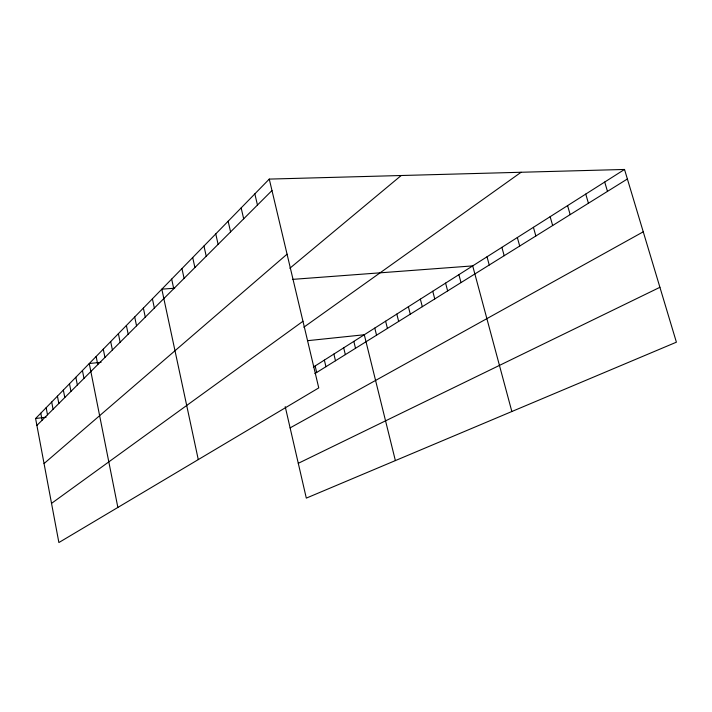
<?xml version="1.0" encoding="UTF-8"?>
<svg xmlns="http://www.w3.org/2000/svg" width="712" height="712" viewBox="0 0 712 712"><rect width="100%" height="100%" fill="white"/><g stroke="black" fill="none" stroke-linecap="round" stroke-linejoin="round"><path stroke-width="1.07" d="M269.269 179.095L318.753 387.898L58.882 542.544L35.6 418.514L269.269 179.095L624.522 169.456L676.4 342.187L306.311 498.115L285.218 406.641M36.899 425.411L271.975 190.54M44.055 463.557L287.061 254.184M289.855 268.255L401.194 175.517M51.531 503.375L302.965 321.263M303.819 327.217L521.104 172.26M313.342 367.107L624.522 169.456M314.882 373.595L627.379 178.988M290.113 427.885L643.248 231.818M298.284 463.316L659.917 287.301M35.6 418.514L46.138 417.188M101.086 362.292L89.267 363.529L117.863 507.442M307.744 340.665L364.286 334.747L395.374 460.593M174.689 288.209L161.829 289.17L198.274 459.596M292.436 279.389L472.697 265.896L511.848 411.518M604.711 182.041L607.478 191.377M585.754 194.082L588.423 203.24M567.58 205.626L570.17 214.615M550.145 216.697L552.663 225.517M533.413 227.324L535.851 235.983M517.339 237.532L519.707 246.04M501.889 247.349L504.185 255.706M487.017 256.801L489.242 265.006M458.893 274.663L461.002 282.593M445.587 283.109L447.643 290.914M432.754 291.261L434.756 298.942M420.356 299.138L422.305 306.694M408.385 306.747L410.281 314.179M396.807 314.099L398.667 321.415M385.61 321.21L387.426 328.419M374.779 328.09L376.55 335.192M353.828 341.395L355.51 348.293M343.691 347.83L345.347 354.62M333.875 354.069L335.486 360.762M324.361 360.112L325.936 366.707M315.14 365.968L316.68 372.474M254.843 193.869L257.459 205.047M241.154 207.895L243.682 218.815M228.143 221.227L230.581 231.898M215.763 233.91L218.112 244.358M203.961 246.005L206.231 256.222M192.703 257.539L194.901 267.543M181.952 268.558L184.088 278.356M171.672 279.086L173.737 288.689M152.412 298.826L154.362 308.047M143.379 308.082L145.275 317.125M134.71 316.965L136.553 325.838M126.38 325.491L128.187 334.204M118.388 333.688L120.132 342.25M110.689 341.573L112.398 349.975M103.276 349.165L104.94 357.424M96.147 356.481L97.766 364.597M82.432 370.525L83.98 378.366M75.846 377.28L77.359 384.987M69.491 383.786L70.96 391.369M63.35 390.078L64.792 397.536M57.423 396.148L58.838 403.49M51.691 402.022L53.071 409.249M46.155 407.7L47.508 414.811M40.789 413.191L42.115 420.196"/></g></svg>
